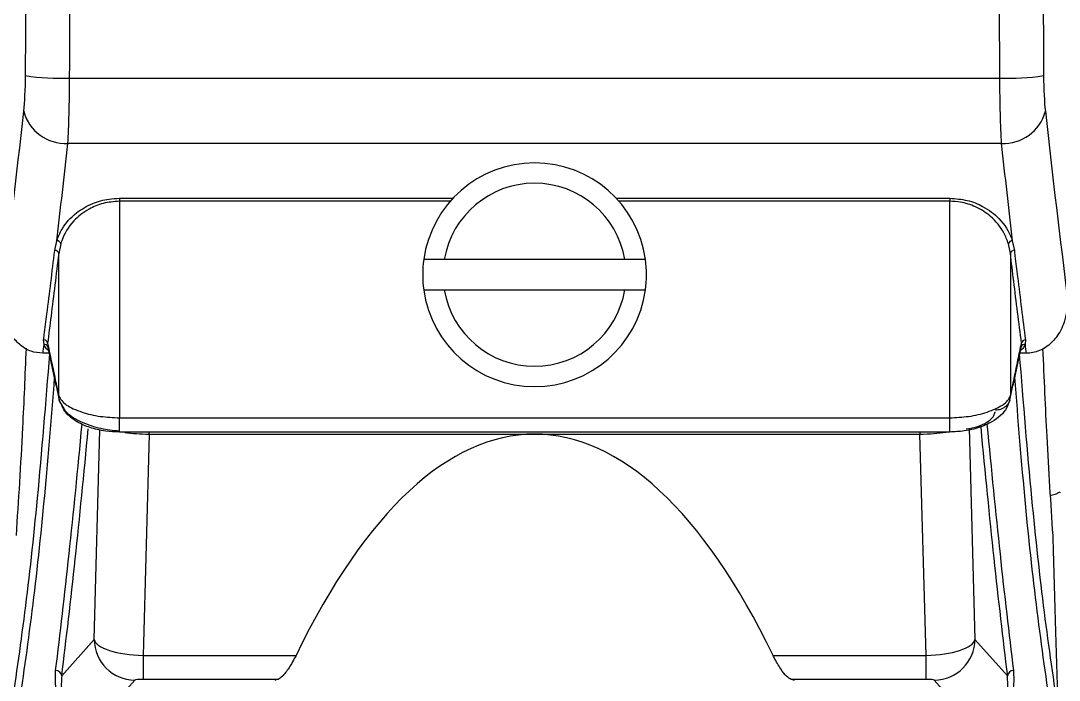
# Model space of a CAD drawing. Extents: x 9.3 to 87.2, y 0.6 to 68.8.
# Drawn here: x 79.558 to 82.111, y 24.606 to 26.228 of the extents above; entities that cross this region are included whole.
import ezdxf

# ---------------------------------------------------------------- set-up
doc = ezdxf.new("R2010")
doc.units = 0
doc.header["$MEASUREMENT"] = 0
doc.layers.add('OBJECT', color=7, linetype='CONTINUOUS')

msp = doc.modelspace()

# ---------------------------------------------------------------- linework, layer by layer
at = {"layer": 'OBJECT'}
for p, q in [((79.6777, 26.0865), (81.9641, 26.0865)), ((81.9683, 25.926), (79.6735, 25.926)), ((79.8002, 25.7912), (79.8002, 25.7838)), ((79.8002, 25.7912), (80.6202, 25.7912)), ((81.0216, 25.7912), (81.8416, 25.7912)), ((81.8416, 25.7912), (81.8416, 25.7838)), ((79.8002, 25.7838), (79.8002, 25.2515)), ((80.6135, 25.7838), (79.8002, 25.7838)), ((81.8416, 25.7838), (81.0283, 25.7838)), ((81.8416, 25.2515), (81.8416, 25.7838)), ((79.6413, 25.6632), (79.6463, 25.6869)), ((81.9955, 25.6869), (82.0005, 25.6632)), ((79.6559, 25.6794), (79.651, 25.6557)), ((81.9908, 25.6557), (81.9859, 25.6794)), ((79.651, 25.3052), (79.651, 25.6557)), ((81.0427, 25.6407), (80.599, 25.6407)), ((81.0933, 25.6407), (81.0427, 25.6407)), ((81.9908, 25.6557), (81.9908, 25.3052)), ((80.5485, 25.5657), (80.599, 25.5657)), ((80.599, 25.5657), (81.0427, 25.5657)), ((79.615, 25.4313), (79.6139, 25.4428)), ((82.0278, 25.4428), (82.0268, 25.4313)), ((79.6279, 25.4101), (79.6123, 25.4101)), ((79.6446, 25.3305), (79.6243, 25.4274)), ((82.0175, 25.4274), (81.9971, 25.3305)), ((82.0295, 25.4101), (82.0139, 25.4101)), ((79.6447, 25.3305), (79.6522, 25.2952)), ((81.9896, 25.2952), (81.9971, 25.3305)), ((79.6522, 25.2952), (79.651, 25.3052)), ((81.9896, 25.2952), (81.9908, 25.3052)), ((79.8002, 25.2515), (81.8416, 25.2515)), ((81.8892, 25.2256), (81.9036, 24.7065)), ((79.7382, 24.7065), (79.7525, 25.2214)), ((81.8416, 25.2165), (79.8002, 25.2165)), ((79.8733, 25.2113), (79.8583, 24.6673)), ((79.8727, 25.2165), (79.8727, 25.2113)), ((79.8733, 25.2113), (80.8209, 25.2113)), ((80.8209, 25.2113), (81.7685, 25.2113)), ((81.7835, 24.6673), (81.7685, 25.2113)), ((81.7691, 25.2113), (81.7691, 25.2165)), ((79.6584, 24.6167), (79.7382, 24.7065)), ((81.9036, 24.7065), (81.9834, 24.6167)), ((79.8583, 24.6673), (80.2344, 24.6673)), ((79.8583, 24.6673), (79.8583, 24.6083)), ((81.4074, 24.6673), (81.7835, 24.6673)), ((81.7835, 24.6083), (81.7835, 24.6673)), ((79.838, 24.6068), (79.7427, 24.4995)), ((80.1902, 24.6083), (79.8583, 24.6083)), ((81.7835, 24.6083), (81.4516, 24.6083)), ((81.8991, 24.4995), (81.8037, 24.6068))]:
    msp.add_line(p, q, dxfattribs=at)
for centre, radius, start, end in [((79.658, 26.6875), 0.6014, 261.5244, 271.8838), ((81.9838, 26.6875), 0.6014, 268.1163, 278.4755), ((79.6682, 26.0326), 0.1068, 194.9337, 272.8219), ((81.9736, 26.0326), 0.1068, 267.1778, 345.0666), ((80.8209, 25.6032), 0.275, 7.8375, 172.1625), ((80.8209, 25.6032), 0.225, 9.5941, 170.4059), ((79.6453, 25.6758), 0.0112, 19.1453, 85.0116), ((81.9965, 25.6758), 0.0112, 94.9873, 160.8558), ((79.6415, 25.6535), 0.00976, 13.3379, 91.4466), ((82.0003, 25.6535), 0.00976, 88.5561, 166.6594), ((80.8209, 25.6032), 0.275, 172.1625, 187.8375), ((80.8209, 25.6032), 0.275, 352.1625, 7.8375), ((80.8209, 25.6032), 0.275, 187.8375, 352.1625), ((80.8209, 25.6032), 0.225, 189.5941, 350.4059), ((79.6141, 25.433), 0.00979, 12.1661, 90.8889), ((79.617, 25.4235), 0.00809, 21.7036, 104.6372), ((82.0247, 25.4235), 0.00809, 75.3619, 158.2974), ((82.0277, 25.433), 0.00979, 89.1166, 167.8301), ((79.8385, 24.7071), 0.1003, 180.304, 269.7252), ((81.8033, 24.7071), 0.1003, 270.2751, 359.6956), ((79.6437, 24.6154), 0.0147, 5.1579, 91.1277), ((81.9981, 24.6154), 0.0147, 88.8712, 174.8421)]:
    msp.add_arc(centre, radius, start, end, dxfattribs=at)
for centre, major_axis, ratio, start_param, end_param in [((78.6273, 26.6661), (0, 10.12), 0.103972, 4.655085, 4.769693), ((83.0145, 26.6661), (0, 10.12), 0.103972, 1.513492, 1.6281), ((78.5189, 26.6661), (0, 10.011), 0.105104, 4.655085, 4.769693), ((83.1229, 26.6661), (0, 10.011), 0.105104, 1.513492, 1.6281), ((79.5556, 26.1002), (0, 0.131), 0.105104, 3.900179, 4.655085), ((79.664, 26.1002), (0, 0.24), 0.057369, 3.900179, 4.655085), ((81.9778, 26.1002), (0, 0.24), 0.057369, 1.6281, 2.383006), ((82.0862, 26.1002), (0, 0.131), 0.105104, 1.6281, 2.383006), ((78.8413, 33.2711), (0, 10.0108), 0.105104, 3.830224, 3.900179), ((82.8005, 33.2711), (0, 10.0108), 0.105104, 2.383006, 2.452962), ((78.9497, 33.2711), (0, 10.1198), 0.103972, 3.86518, 3.900179), ((82.6921, 33.2711), (0, 10.1198), 0.103972, 2.383006, 2.418005), ((78.9497, 33.2711), (0, 10.1198), 0.103972, 3.822831, 3.82616), ((82.6921, 33.2711), (0, 10.1198), 0.103972, 2.457025, 2.460355), ((79.3648, 33.5712), (0, 9.9993), 0.062234, 3.605813, 3.726795), ((82.262, 33.5712), (0, 10.0143), 0.062141, 2.555452, 2.677372), ((82.277, 33.5712), (0, 9.9993), 0.062234, 2.556423, 2.677372), ((79.3798, 33.5712), (0, 10.0143), 0.062141, 3.605813, 3.727019), ((79.8727, 25.2368), (0.12, -0.0017), 0.212482, 4.200522, 4.715328), ((79.8801, 25.5064), (0.0082, 0.295), 0.406607, 3.14747, 3.152842), ((80.8209, 22.2142), (0, 2.9972), 0.340596, 0, 0.612002), ((80.8209, 22.2142), (0, 2.9972), 0.340596, 5.671183, 6.283185), ((81.7617, 25.5064), (0.0082, -0.295), 0.406607, 6.271936, 6.277308), ((81.7691, 25.2368), (0.12, 0.0017), 0.212482, 4.70945, 5.268204), ((79.858, 24.7064), (0.12, -0.0027), 0.325659, 3.207798, 4.721904), ((81.7838, 24.7064), (0.12, 0.0027), 0.325659, 4.702874, 6.21698), ((79.858, 24.6067), (0.02, 0), 0.078965, 1.557278, 3.071385), ((80.8209, 24.597), (0.651, 0), 0.069941, 2.890993, 2.947803), ((80.8209, 24.597), (0.651, 0), 0.069941, 0.19379, 0.2506), ((81.7838, 24.6067), (0.02, 0), 0.078965, 0.070208, 1.584314)]:
    msp.add_ellipse(centre, major_axis=major_axis, ratio=ratio, start_param=start_param, end_param=end_param, dxfattribs=at)
for points, knots in [([(79.6463, 25.6869), (79.6501, 25.6965), (79.6598, 25.7209), (79.6887, 25.7537), (79.7304, 25.7787), (79.7687, 25.7898), (79.7917, 25.7908), (79.8002, 25.7912)], [0, 0, 0, 0, 0.1896239, 0.4839468, 0.7076295, 0.8918542, 1, 1, 1, 1]), ([(81.8416, 25.7912), (81.8563, 25.7901), (81.8856, 25.7879), (81.9286, 25.7702), (81.9691, 25.7391), (81.9884, 25.7079), (81.9948, 25.6889), (81.9955, 25.6869)], [0, 0, 0, 0, 0.1860701, 0.3713646, 0.625232, 0.960484, 1, 1, 1, 1]), ([(79.8002, 25.7838), (79.7867, 25.7827), (79.7597, 25.7806), (79.7199, 25.7635), (79.6817, 25.7328), (79.663, 25.7015), (79.6567, 25.6819), (79.6559, 25.6794)], [0, 0, 0, 0, 0.179699, 0.358573, 0.609262, 0.950241, 1, 1, 1, 1]), ([(81.9859, 25.6794), (81.9825, 25.6885), (81.9736, 25.7125), (81.9474, 25.7451), (81.9088, 25.7704), (81.8726, 25.7822), (81.8504, 25.7833), (81.8416, 25.7838)], [0, 0, 0, 0, 0.1819102, 0.4816572, 0.7035204, 0.8825854, 1, 1, 1, 1]), ([(79.6139, 25.4428), (79.6145, 25.447), (79.6172, 25.4681), (79.6264, 25.5406), (79.6349, 25.6106), (79.6413, 25.6632)], [0, 0, 0, 0, 0.0584867, 0.2924365, 1, 1, 1, 1]), ([(82.0005, 25.6632), (82.001, 25.6588), (82.0037, 25.6369), (82.0127, 25.5625), (82.0213, 25.4941), (82.0278, 25.4428)], [0, 0, 0, 0, 0.058487, 0.292436, 1, 1, 1, 1]), ([(79.651, 25.6557), (79.6447, 25.6039), (79.6357, 25.5294), (79.6265, 25.4571), (79.6237, 25.4351)], [0, 0, 0, 0, 0.6953608, 1, 1, 1, 1]), ([(80.599, 25.6407), (80.5988, 25.6407), (80.5819, 25.6407), (80.5651, 25.6407), (80.5485, 25.6407)], [0, 0, 0, 0, 0.013757, 1, 1, 1, 1]), ([(82.0181, 25.4351), (82.0117, 25.4856), (82.0025, 25.5581), (81.9935, 25.6329), (81.9908, 25.6557)], [0, 0, 0, 0, 0.695362, 1, 1, 1, 1]), ([(81.0427, 25.5657), (81.043, 25.5657), (81.0599, 25.5657), (81.0767, 25.5657), (81.0933, 25.5657)], [0, 0, 0, 0, 0.013757, 1, 1, 1, 1]), ([(79.6123, 25.4101), (79.6023, 25.4111), (79.5825, 25.4131), (79.556, 25.429), (79.5319, 25.4552), (79.5141, 25.4926), (79.5113, 25.5226), (79.5099, 25.5375)], [0, 0, 0, 0, 0.164475, 0.328634, 0.500073, 0.752161, 1, 1, 1, 1]), ([(82.1318, 25.5375), (82.1301, 25.5204), (82.1268, 25.4888), (82.1063, 25.4499), (82.0792, 25.4234), (82.0521, 25.4114), (82.035, 25.4104), (82.0295, 25.4101)], [0, 0, 0, 0, 0.284536, 0.523872, 0.715593, 0.908515, 1, 1, 1, 1]), ([(79.6265, 25.4167), (79.6264, 25.4168), (79.622, 25.4191), (79.6182, 25.4244), (79.6158, 25.4296), (79.615, 25.4313)], [0, 0, 0, 0, 0.020036, 0.662402, 1, 1, 1, 1]), ([(79.6237, 25.4351), (79.6274, 25.4175), (79.634, 25.3861), (79.6406, 25.3544), (79.6435, 25.3405)], [0, 0, 0, 0, 0.5599949, 1, 1, 1, 1]), ([(79.6237, 25.4351), (79.6237, 25.4351), (79.6237, 25.4323), (79.624, 25.4299), (79.6243, 25.4274)], [0, 0, 0, 0, 0.000161, 1, 1, 1, 1]), ([(81.9983, 25.3405), (82.002, 25.3583), (82.0086, 25.3899), (82.0152, 25.4213), (82.0181, 25.4351)], [0, 0, 0, 0, 0.5600076, 1, 1, 1, 1]), ([(82.0268, 25.4313), (82.0267, 25.431), (82.025, 25.4266), (82.0218, 25.4209), (82.0156, 25.4173), (82.0142, 25.4165)], [0, 0, 0, 0, 0.061601, 0.798532, 1, 1, 1, 1]), ([(82.0175, 25.4274), (82.0181, 25.4299), (82.0187, 25.4324), (82.0181, 25.4351), (82.0181, 25.4351)], [0, 0, 0, 0, 0.999838, 1, 1, 1, 1]), ([(79.5326, 24.5212), (79.5447, 24.6033), (79.5688, 24.7676), (79.6013, 25.0621), (79.6195, 25.2886), (79.6292, 25.4097)], [0, 0, 0, 0, 0.317095, 0.63522, 1, 1, 1, 1]), ([(79.5706, 25.4223), (79.5679, 25.3564), (79.5612, 25.1935), (79.5517, 25.0486), (79.5461, 24.9622)], [0, 0, 0, 0, 0.404264, 1, 1, 1, 1]), ([(82.0126, 25.4097), (82.0223, 25.2886), (82.0404, 25.0624), (82.0729, 24.7679), (82.0971, 24.6035), (82.1092, 24.5212)], [0, 0, 0, 0, 0.36478, 0.681874, 1, 1, 1, 1]), ([(82.0957, 24.9622), (82.0905, 25.0417), (82.0811, 25.1868), (82.0741, 25.3488), (82.0709, 25.4221)], [0, 0, 0, 0, 0.547288, 1, 1, 1, 1]), ([(79.6402, 25.3514), (79.6318, 25.2459), (79.6149, 25.0352), (79.5838, 24.7544), (79.5597, 24.5896), (79.5476, 24.5071)], [0, 0, 0, 0, 0.33345, 0.666185, 1, 1, 1, 1]), ([(79.6435, 25.3405), (79.6449, 25.3339), (79.6474, 25.3221), (79.6499, 25.3104), (79.651, 25.3052)], [0, 0, 0, 0, 0.56, 1, 1, 1, 1]), ([(79.6435, 25.3405), (79.6435, 25.3387), (79.6435, 25.3353), (79.6443, 25.332), (79.6446, 25.3305)], [0, 0, 0, 0, 0.5475, 1, 1, 1, 1]), ([(81.9908, 25.3052), (81.9922, 25.3118), (81.9947, 25.3236), (81.9972, 25.3354), (81.9983, 25.3405)], [0, 0, 0, 0, 0.56, 1, 1, 1, 1]), ([(81.9971, 25.3305), (81.9976, 25.3324), (81.9984, 25.3357), (81.9983, 25.3391), (81.9983, 25.3405)], [0, 0, 0, 0, 0.572422, 1, 1, 1, 1]), ([(82.0942, 24.5071), (82.0821, 24.5894), (82.058, 24.7542), (82.0269, 25.0348), (82.01, 25.2459), (82.0015, 25.3514)], [0, 0, 0, 0, 0.332735, 0.66655, 1, 1, 1, 1]), ([(79.651, 25.3052), (79.6557, 25.2976), (79.6647, 25.283), (79.7044, 25.2654), (79.7511, 25.2538), (79.7845, 25.2522), (79.8002, 25.2515)], [0, 0, 0, 0, 0.2936205, 0.5601869, 0.7924968, 1, 1, 1, 1]), ([(81.8416, 25.2515), (81.8573, 25.2522), (81.8906, 25.2538), (81.9376, 25.2654), (81.9687, 25.2797), (81.9855, 25.2937), (81.989, 25.3013), (81.9908, 25.3052)], [0, 0, 0, 0, 0.207204, 0.439178, 0.705357, 0.850115, 1, 1, 1, 1]), ([(79.8002, 25.2165), (79.7889, 25.2169), (79.77, 25.2177), (79.7402, 25.2234), (79.7101, 25.2332), (79.6848, 25.2481), (79.6647, 25.2664), (79.659, 25.2823), (79.654, 25.2917), (79.6522, 25.2952)], [0, 0, 0, 0, 0.158933, 0.26447, 0.448165, 0.655922, 0.786665, 0.921749, 1, 1, 1, 1]), ([(79.6571, 25.2853), (79.6569, 25.2856), (79.6551, 25.2876), (79.6535, 25.291), (79.6525, 25.2942), (79.6522, 25.2952)], [0, 0, 0, 0, 0.080159, 0.722067, 1, 1, 1, 1]), ([(79.6579, 25.2849), (79.6614, 25.2777), (79.6691, 25.2619), (79.705, 25.2408), (79.7516, 25.2245), (79.7847, 25.2209), (79.8002, 25.2193)], [0, 0, 0, 0, 0.237527, 0.525838, 0.777689, 1, 1, 1, 1]), ([(81.9896, 25.2952), (81.9865, 25.2869), (81.9779, 25.264), (81.9456, 25.2389), (81.9077, 25.2249), (81.8742, 25.2179), (81.8536, 25.217), (81.8416, 25.2165)], [0, 0, 0, 0, 0.177427, 0.492533, 0.710269, 0.83149, 1, 1, 1, 1]), ([(81.9542, 25.271), (81.9587, 25.2714), (81.9658, 25.2719), (81.9744, 25.2759), (81.9805, 25.2803), (81.9854, 25.2858), (81.9883, 25.291), (81.9893, 25.2942), (81.9896, 25.2952)], [0, 0, 0, 0, 0.274207, 0.436282, 0.602017, 0.767753, 0.929825, 1, 1, 1, 1]), ([(79.8002, 25.2165), (79.8002, 25.2165), (79.8002, 25.2165), (79.8002, 25.2175), (79.8002, 25.2214), (79.8002, 25.2276), (79.8002, 25.2352), (79.8002, 25.2434), (79.8002, 25.2489), (79.8002, 25.2515)], [0, 0, 0, 0, 0.011386, 0.180272, 0.355532, 0.530779, 0.699668, 0.857108, 1, 1, 1, 1]), ([(81.8416, 25.2165), (81.8416, 25.2165), (81.8416, 25.2165), (81.8416, 25.2175), (81.8416, 25.2214), (81.8416, 25.2276), (81.8416, 25.2352), (81.8416, 25.2434), (81.8416, 25.2489), (81.8416, 25.2515)], [0, 0, 0, 0, 0.011386, 0.180272, 0.355532, 0.530779, 0.699668, 0.857108, 1, 1, 1, 1]), ([(81.8822, 25.2241), (81.892, 25.2259), (81.9117, 25.2295), (81.934, 25.2401), (81.9459, 25.2503), (81.9508, 25.2585), (81.9524, 25.2628), (81.953, 25.265), (81.9532, 25.2657), (81.9532, 25.2659), (81.9533, 25.266)], [0, 0, 0, 0, 0.249665, 0.499594, 0.749525, 0.874968, 0.962751, 0.987733, 0.995457, 1, 1, 1, 1]), ([(82.0897, 25.0609), (82.0902, 25.061), (82.0959, 25.0618), (82.1036, 25.0646), (82.1099, 25.068), (82.1119, 25.0694), (82.1125, 25.0685), (82.1125, 25.0673), (82.1126, 25.0667)], [0, 0, 0, 0, 0.032063, 0.383043, 0.7203, 0.875061, 0.937507, 1, 1, 1, 1]), ([(82.1092, 24.5212), (82.1068, 24.5915), (82.102, 24.7385), (82.0979, 24.8855), (82.0957, 24.9622)], [0, 0, 0, 0, 0.478341, 1, 1, 1, 1]), ([(80.2344, 24.6673), (80.2287, 24.6567), (80.2174, 24.6354), (80.2009, 24.6145), (80.1936, 24.6102), (80.1902, 24.6083)], [0, 0, 0, 0, 0.348148, 0.696477, 1, 1, 1, 1]), ([(81.4516, 24.6083), (81.4481, 24.6102), (81.4412, 24.6142), (81.426, 24.6336), (81.4144, 24.6531), (81.4082, 24.6656), (81.4074, 24.6673)], [0, 0, 0, 0, 0.30668, 0.6123185, 0.9457938, 1, 1, 1, 1]), ([(79.6967, 24.5071), (79.693, 24.5094), (79.6746, 24.5206), (79.6551, 24.5474), (79.6414, 24.5864), (79.6427, 24.6154), (79.6434, 24.6301)], [0, 0, 0, 0, 0.0671224, 0.3319209, 0.6620183, 1, 1, 1, 1]), ([(79.6584, 24.6167), (79.6575, 24.6039), (79.6558, 24.5781), (79.6673, 24.5436), (79.6839, 24.5175), (79.705, 24.5064), (79.7113, 24.503)], [0, 0, 0, 0, 0.318194, 0.64127, 0.891637, 1, 1, 1, 1]), ([(81.9304, 24.503), (81.9368, 24.5064), (81.9578, 24.5175), (81.9744, 24.5434), (81.986, 24.5779), (81.9843, 24.6037), (81.9834, 24.6167)], [0, 0, 0, 0, 0.1083623, 0.3587283, 0.6763716, 1, 1, 1, 1]), ([(81.9984, 24.6301), (81.999, 24.6157), (82.0004, 24.5867), (81.9868, 24.5477), (81.9672, 24.5206), (81.9488, 24.5094), (81.945, 24.5071)], [0, 0, 0, 0, 0.330798, 0.668077, 0.932877, 1, 1, 1, 1])]:
    msp.add_open_spline(points, degree=3, knots=knots, dxfattribs=at)

doc.saveas('drawing.dxf')
